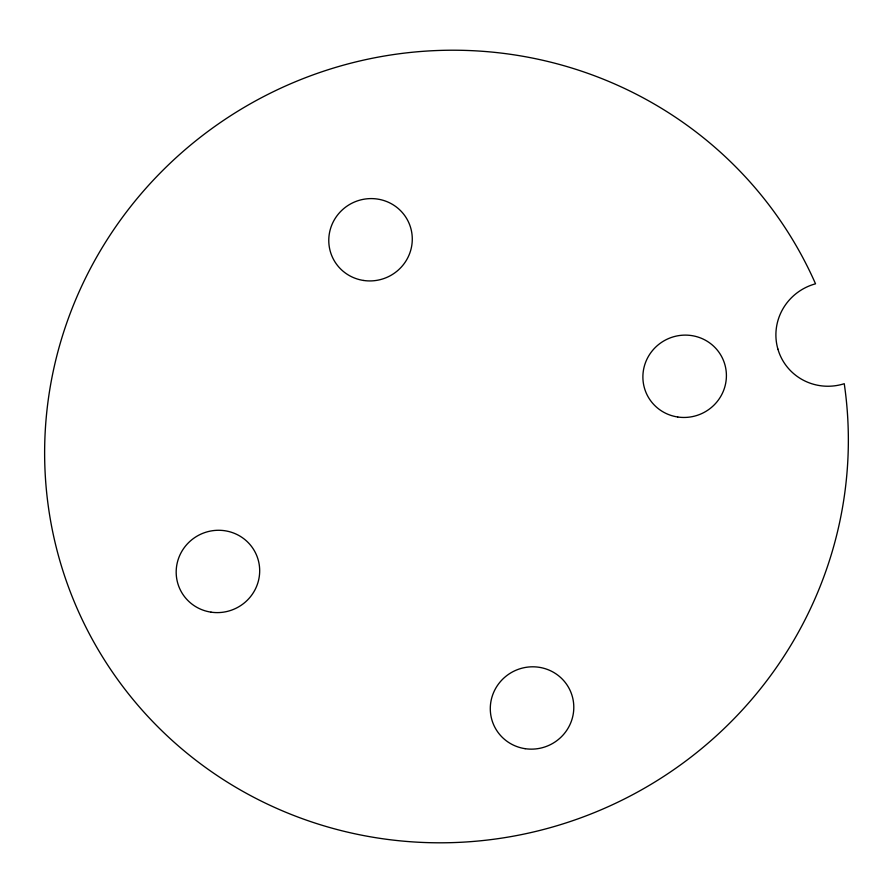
<?xml version="1.0" encoding="UTF-8"?>
<svg xmlns="http://www.w3.org/2000/svg" width="893" height="893" viewBox="0 0 893 893"><rect width="100%" height="100%" fill="white"/><g stroke="black" fill="none" stroke-linecap="round" stroke-linejoin="round"><path stroke-width="1.34" d="M525.117 748.68A41.904 41.011 -24.6 0 0 571.174 692.979A41.904 41.011 -24.6 0 0 499.857 682.274A41.904 41.011 -24.6 0 0 525.117 748.68M211.005 612.151A41.904 41.011 -24.6 0 0 257.061 556.451A41.904 41.011 -24.6 0 0 185.744 545.746A41.904 41.011 -24.6 0 0 211.005 612.151M363.607 280.469A41.904 41.011 -24.6 0 0 409.653 224.757A41.904 41.011 -24.6 0 0 338.347 214.052A41.904 41.011 -24.6 0 0 363.607 280.469M677.72 416.998A41.904 41.011 -24.6 0 0 723.776 361.285A41.904 41.011 -24.6 0 0 652.459 350.581A41.904 41.011 -24.6 0 0 677.72 416.998M777.881 349.051A53.089 51.961 -24.6 0 0 844.253 383.711A403.323 394.806 -24.6 0 1 330.555 827.755A403.323 394.806 -24.6 0 1 146.564 187.563A403.323 394.806 -24.6 0 1 815.532 283.807A53.089 51.961 -24.6 0 0 777.881 349.051"/></g></svg>
